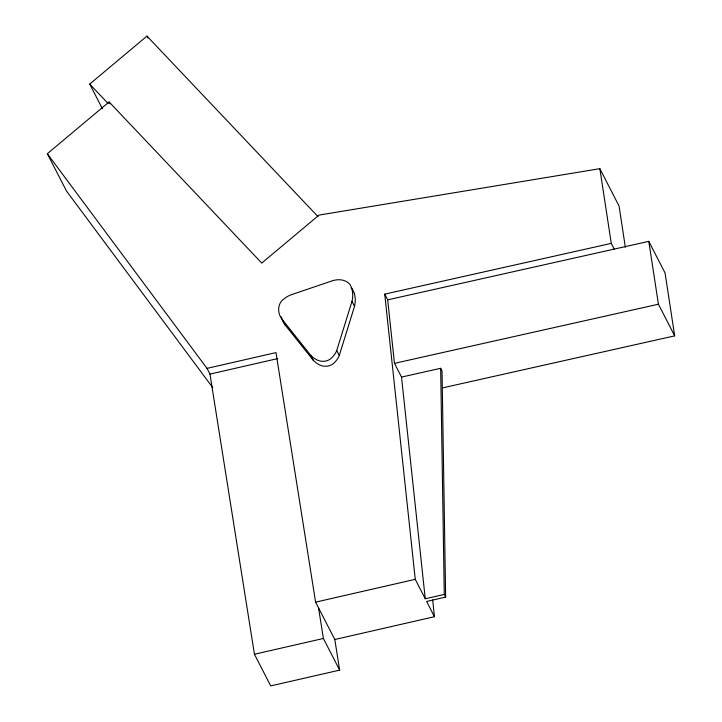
<?xml version="1.0" encoding="UTF-8"?>
<svg xmlns="http://www.w3.org/2000/svg" width="722" height="722" viewBox="0 0 722 722"><rect width="100%" height="100%" fill="white"/><g stroke="black" fill="none" stroke-linecap="round" stroke-linejoin="round"><path stroke-width="1.08" d="M352.733 293.565L351.957 288.52L350.125 284.73A12.806 11.281 -27.2 0 0 348.934 283.385C344.602 279.36 338.022 278.972 332.607 280.705L290.876 294.883A21.434 18.889 -27.2 0 0 287.573 296.462A22.111 19.485 -27.2 0 0 284.278 298.691C276.896 303.457 277.248 313.899 282.636 320.072L310.794 355.414A24.006 21.155 -27.2 0 0 313.339 357.652A25.839 22.77 -27.2 0 0 315.433 359.033C320.649 362.525 328.104 362.11 332.3 357.219A19.142 16.868 -27.2 0 0 336.732 350.513L351.984 301.39A31.822 28.041 -27.2 0 0 352.688 293.565M281.363 316.877L282.627 320.685L285.181 325.026L313.339 360.368A24.006 21.155 -27.2 0 0 315.884 362.606A25.839 22.77 -27.2 0 0 317.978 363.987C323.194 367.489 330.649 367.065 334.846 362.173A19.142 16.868 -27.2 0 0 339.277 355.468L354.529 306.345A31.822 28.041 -27.2 0 0 355.233 298.529L354.502 293.475L352.67 289.693A12.806 11.281 -27.2 0 0 351.479 288.34L351.063 287.97M102.416 108.805L89.709 84.077L146.972 36.1L318.095 216.726M212.8 387.705L66.523 191.086L47.318 153.714L109.112 101.946L261.752 263.079L319.025 215.093L599.856 168.677L619.061 206.05L625.36 247.294M207.024 368.382L275.985 352.598L315.595 602.148L334.8 639.511L339.656 670.124L270.705 685.9L254.442 654.249L209.958 374.095L207.024 368.382L47.318 153.714M209.958 374.095L277.826 358.563M315.595 602.148L415.258 579.333L425.258 598.782L444.274 594.432L445.645 597.094L426.63 601.453L434.463 616.705L334.8 639.511M254.442 654.249L323.393 638.474L339.656 670.124M415.258 579.333L384.727 294.134L611.272 243.377L614.205 249.09M384.727 294.134L387.669 299.856L648.798 241.347L665.061 272.988L674.682 335.865L442.631 387.858M387.669 299.856L394.465 363.356L658.419 304.215L674.682 335.865M394.465 363.356L401.522 377.083L440.664 368.31L442.035 370.982L445.645 597.094M89.709 84.077L108.201 103.598M351.984 301.39L354.529 306.345M336.732 350.513L339.277 355.468M146.972 36.1L147.992 38.076M310.794 355.414L313.339 360.368M282.636 320.072L285.181 325.026M109.112 101.946L110.096 103.851M318.537 607.861L323.393 638.474M648.798 241.347L658.419 304.215M599.856 168.677L611.272 243.377M432.668 599.91L434.463 616.705M401.522 377.083L425.258 598.782M440.664 368.31L444.274 594.432"/></g></svg>
